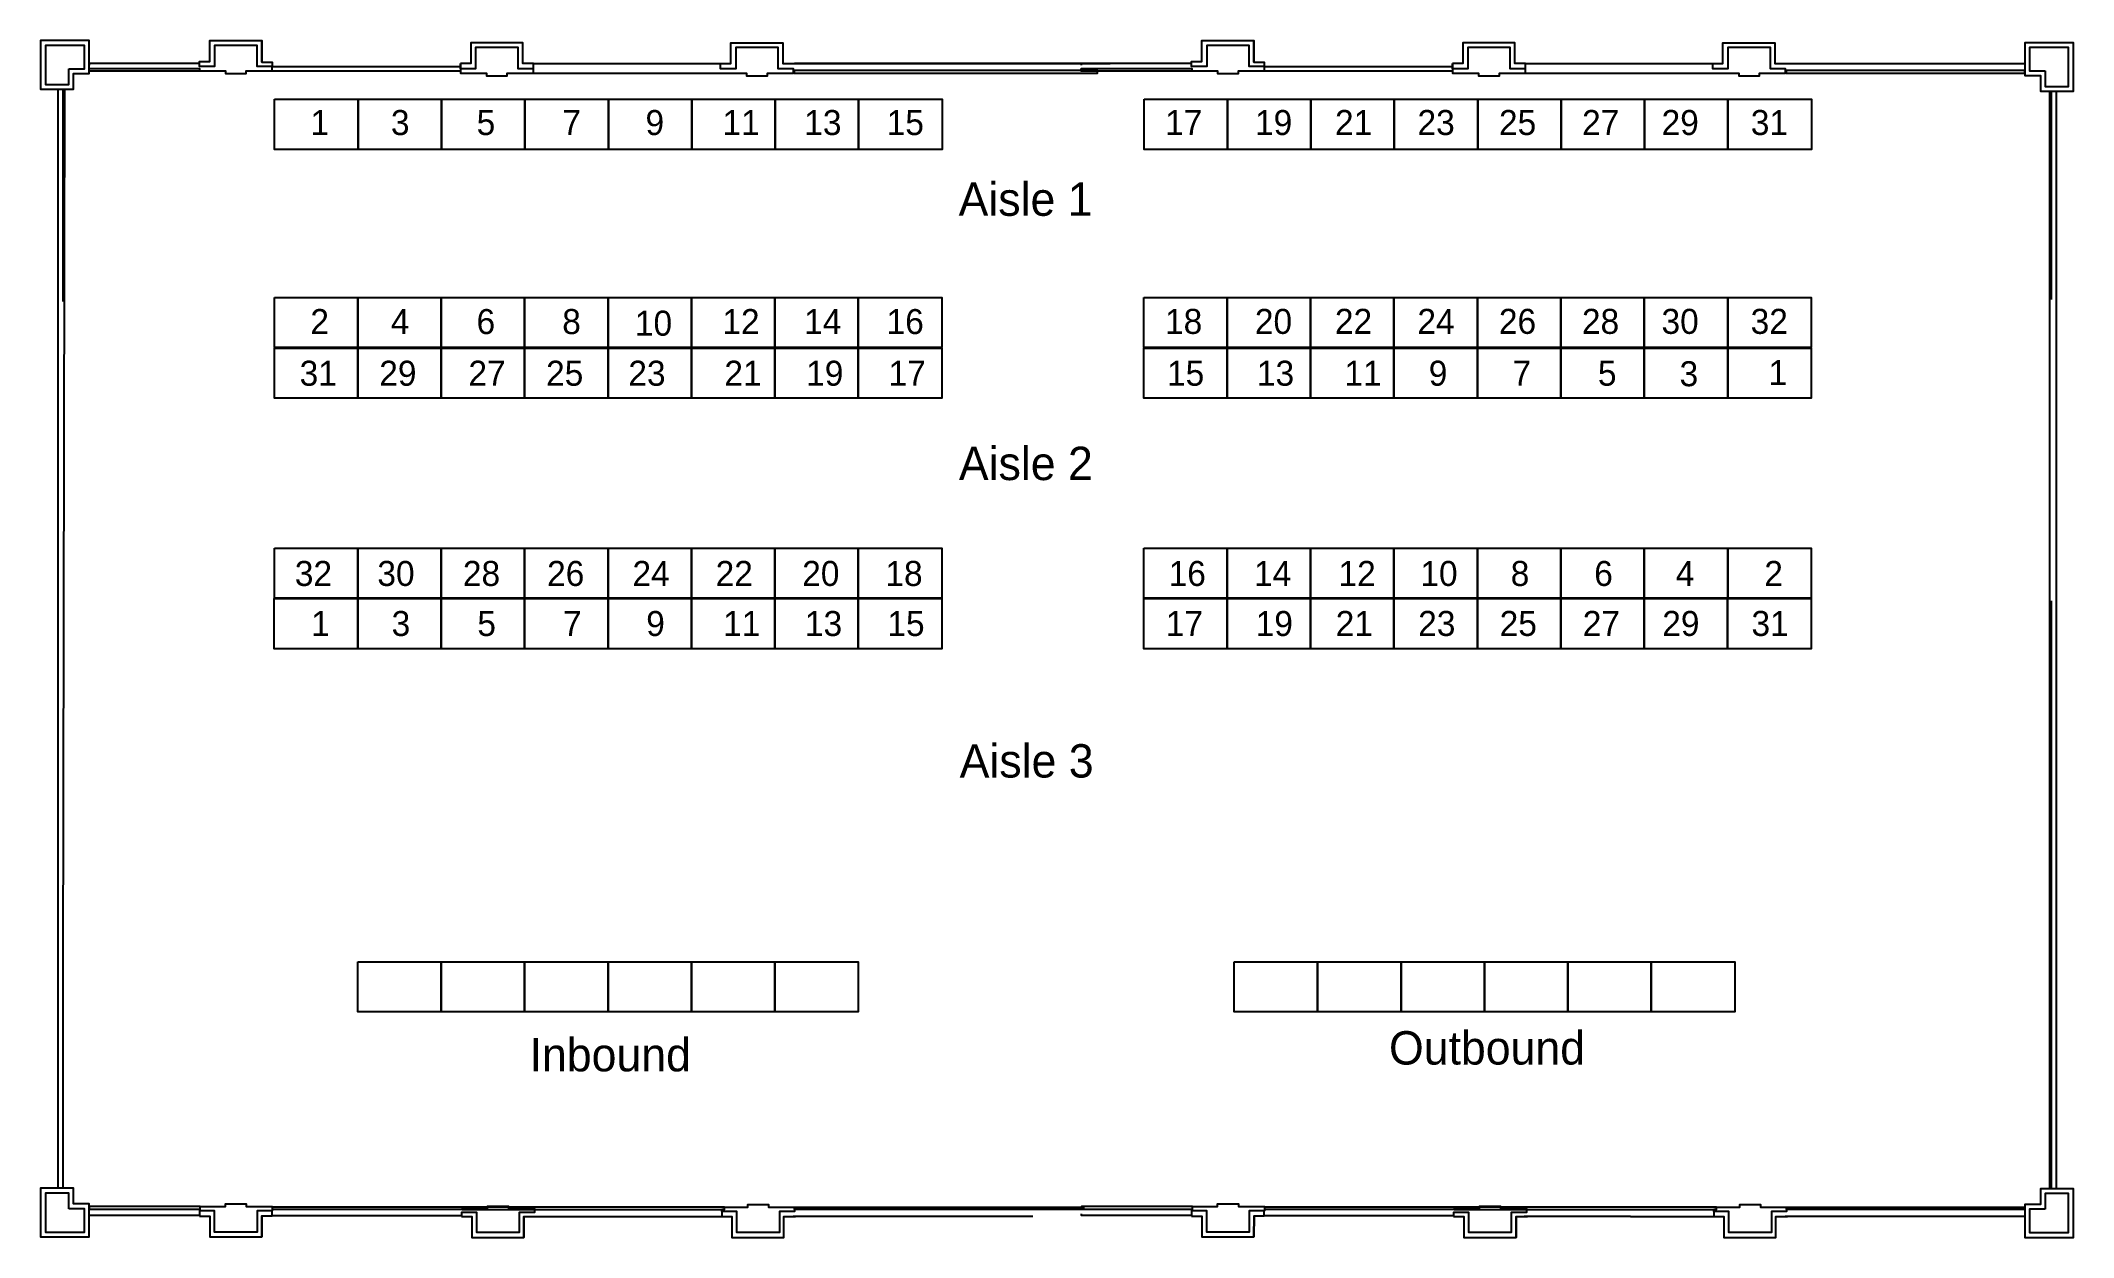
# Model space of a CAD drawing. Header units: metres. Extents: x 0 to 60.9, y 0 to 35.9.
import ezdxf

# ---------------------------------------------------------------- set-up
doc = ezdxf.new("R2010")
doc.units = ezdxf.units.M
doc.header["$MEASUREMENT"] = 0
doc.layers.add('Racks', color=140, linetype='CONTINUOUS', plot=False)
doc.layers.add('Text', color=210, linetype='CONTINUOUS')
doc.layers.add('Wall Layer', color=72, linetype='CONTINUOUS')

msp = doc.modelspace()

# ---------------------------------------------------------------- linework, layer by layer
at = {"layer": 'Racks'}
for points in [[(7.021, 34.092), (9.521, 34.092), (9.521, 32.592), (7.021, 32.592)], [(9.521, 34.092), (12.021, 34.092), (12.021, 32.592), (9.521, 32.592)], [(12.021, 34.092), (14.521, 34.092), (14.521, 32.592), (12.021, 32.592)], [(14.521, 34.092), (17.021, 34.092), (17.021, 32.592), (14.521, 32.592)], [(17.021, 34.092), (19.521, 34.092), (19.521, 32.592), (17.021, 32.592)], [(19.521, 34.092), (22.021, 34.092), (22.021, 32.592), (19.521, 32.592)], [(22.021, 34.092), (24.521, 34.092), (24.521, 32.592), (22.021, 32.592)], [(24.521, 34.092), (27.021, 34.092), (27.021, 32.592), (24.521, 32.592)], [(33.073, 34.092), (35.573, 34.092), (35.573, 32.592), (33.073, 32.592)], [(35.573, 34.092), (38.073, 34.092), (38.073, 32.592), (35.573, 32.592)], [(38.073, 34.092), (40.573, 34.092), (40.573, 32.592), (38.073, 32.592)], [(40.573, 34.092), (43.073, 34.092), (43.073, 32.592), (40.573, 32.592)], [(43.073, 34.092), (45.573, 34.092), (45.573, 32.592), (43.073, 32.592)], [(45.573, 34.092), (48.073, 34.092), (48.073, 32.592), (45.573, 32.592)], [(48.073, 34.092), (50.573, 34.092), (50.573, 32.592), (48.073, 32.592)], [(50.573, 34.092), (53.073, 34.092), (53.073, 32.592), (50.573, 32.592)], [(7.012, 28.147), (9.512, 28.147), (9.512, 26.647), (7.012, 26.647)], [(9.512, 28.147), (12.012, 28.147), (12.012, 26.647), (9.512, 26.647)], [(12.012, 28.147), (14.512, 28.147), (14.512, 26.647), (12.012, 26.647)], [(14.512, 28.147), (17.012, 28.147), (17.012, 26.647), (14.512, 26.647)], [(17.012, 28.147), (19.512, 28.147), (19.512, 26.647), (17.012, 26.647)], [(19.512, 28.147), (22.012, 28.147), (22.012, 26.647), (19.512, 26.647)], [(22.012, 28.147), (24.512, 28.147), (24.512, 26.647), (22.012, 26.647)], [(24.512, 28.147), (27.012, 28.147), (27.012, 26.647), (24.512, 26.647)], [(33.064, 28.153), (35.564, 28.153), (35.564, 26.653), (33.064, 26.653)], [(35.564, 28.153), (38.064, 28.153), (38.064, 26.653), (35.564, 26.653)], [(38.064, 28.153), (40.564, 28.153), (40.564, 26.653), (38.064, 26.653)], [(40.564, 28.153), (43.064, 28.153), (43.064, 26.653), (40.564, 26.653)], [(43.064, 28.153), (45.564, 28.153), (45.564, 26.653), (43.064, 26.653)], [(45.564, 28.153), (48.064, 28.153), (48.064, 26.653), (45.564, 26.653)], [(48.064, 28.153), (50.564, 28.153), (50.564, 26.653), (48.064, 26.653)], [(50.564, 28.153), (53.064, 28.153), (53.064, 26.653), (50.564, 26.653)], [(7.012, 26.635), (9.512, 26.635), (9.512, 25.135), (7.012, 25.135)], [(9.512, 26.635), (12.012, 26.635), (12.012, 25.135), (9.512, 25.135)], [(12.012, 26.635), (14.512, 26.635), (14.512, 25.135), (12.012, 25.135)], [(14.512, 26.635), (17.012, 26.635), (17.012, 25.135), (14.512, 25.135)], [(17.012, 26.635), (19.512, 26.635), (19.512, 25.135), (17.012, 25.135)], [(19.512, 26.635), (22.012, 26.635), (22.012, 25.135), (19.512, 25.135)], [(22.012, 26.635), (24.512, 26.635), (24.512, 25.135), (22.012, 25.135)], [(24.512, 26.635), (27.012, 26.635), (27.012, 25.135), (24.512, 25.135)], [(33.064, 26.635), (35.564, 26.635), (35.564, 25.135), (33.064, 25.135)], [(35.564, 26.635), (38.064, 26.635), (38.064, 25.135), (35.564, 25.135)], [(38.064, 26.635), (40.564, 26.635), (40.564, 25.135), (38.064, 25.135)], [(40.564, 26.635), (43.064, 26.635), (43.064, 25.135), (40.564, 25.135)], [(43.064, 26.635), (45.564, 26.635), (45.564, 25.135), (43.064, 25.135)], [(45.564, 26.635), (48.064, 26.635), (48.064, 25.135), (45.564, 25.135)], [(48.064, 26.635), (50.564, 26.635), (50.564, 25.135), (48.064, 25.135)], [(50.564, 26.635), (53.064, 26.635), (53.064, 25.135), (50.564, 25.135)], [(7.012, 20.633), (9.512, 20.633), (9.512, 19.133), (7.012, 19.133)], [(9.512, 20.633), (12.012, 20.633), (12.012, 19.133), (9.512, 19.133)], [(12.012, 20.633), (14.512, 20.633), (14.512, 19.133), (12.012, 19.133)], [(14.512, 20.633), (17.012, 20.633), (17.012, 19.133), (14.512, 19.133)], [(17.012, 20.633), (19.512, 20.633), (19.512, 19.133), (17.012, 19.133)], [(19.512, 20.633), (22.012, 20.633), (22.012, 19.133), (19.512, 19.133)], [(22.012, 20.633), (24.512, 20.633), (24.512, 19.133), (22.012, 19.133)], [(24.512, 20.633), (27.012, 20.633), (27.012, 19.133), (24.512, 19.133)], [(33.064, 20.633), (35.564, 20.633), (35.564, 19.133), (33.064, 19.133)], [(35.564, 20.633), (38.064, 20.633), (38.064, 19.133), (35.564, 19.133)], [(38.064, 20.633), (40.564, 20.633), (40.564, 19.133), (38.064, 19.133)], [(40.564, 20.633), (43.064, 20.633), (43.064, 19.133), (40.564, 19.133)], [(43.064, 20.633), (45.564, 20.633), (45.564, 19.133), (43.064, 19.133)], [(45.564, 20.633), (48.064, 20.633), (48.064, 19.133), (45.564, 19.133)], [(48.064, 20.633), (50.564, 20.633), (50.564, 19.133), (48.064, 19.133)], [(50.564, 20.633), (53.064, 20.633), (53.064, 19.133), (50.564, 19.133)], [(7.011, 19.119), (9.511, 19.119), (9.511, 17.619), (7.011, 17.619)], [(9.511, 19.119), (12.011, 19.119), (12.011, 17.619), (9.511, 17.619)], [(12.011, 19.119), (14.511, 19.119), (14.511, 17.619), (12.011, 17.619)], [(14.511, 19.119), (17.011, 19.119), (17.011, 17.619), (14.511, 17.619)], [(17.011, 19.119), (19.511, 19.119), (19.511, 17.619), (17.011, 17.619)], [(19.511, 19.119), (22.011, 19.119), (22.011, 17.619), (19.511, 17.619)], [(22.011, 19.119), (24.511, 19.119), (24.511, 17.619), (22.011, 17.619)], [(24.511, 19.119), (27.011, 19.119), (27.011, 17.619), (24.511, 17.619)], [(33.063, 19.119), (35.563, 19.119), (35.563, 17.619), (33.063, 17.619)], [(35.563, 19.119), (38.063, 19.119), (38.063, 17.619), (35.563, 17.619)], [(38.063, 19.119), (40.563, 19.119), (40.563, 17.619), (38.063, 17.619)], [(40.563, 19.119), (43.063, 19.119), (43.063, 17.619), (40.563, 17.619)], [(43.063, 19.119), (45.563, 19.119), (45.563, 17.619), (43.063, 17.619)], [(45.563, 19.119), (48.063, 19.119), (48.063, 17.619), (45.563, 17.619)], [(48.063, 19.119), (50.563, 19.119), (50.563, 17.619), (48.063, 17.619)], [(50.563, 19.119), (53.063, 19.119), (53.063, 17.619), (50.563, 17.619)], [(9.512, 8.228), (12.012, 8.228), (12.012, 6.728), (9.512, 6.728)], [(12.012, 8.228), (14.512, 8.228), (14.512, 6.728), (12.012, 6.728)], [(14.512, 8.228), (17.012, 8.228), (17.012, 6.728), (14.512, 6.728)], [(17.012, 8.228), (19.512, 8.228), (19.512, 6.728), (17.012, 6.728)], [(19.512, 8.228), (22.012, 8.228), (22.012, 6.728), (19.512, 6.728)], [(22.012, 8.228), (24.512, 8.228), (24.512, 6.728), (22.012, 6.728)], [(35.775, 8.228), (38.275, 8.228), (38.275, 6.728), (35.775, 6.728)], [(38.275, 8.228), (40.775, 8.228), (40.775, 6.728), (38.275, 6.728)], [(40.775, 8.228), (43.275, 8.228), (43.275, 6.728), (40.775, 6.728)], [(43.275, 8.228), (45.775, 8.228), (45.775, 6.728), (43.275, 6.728)], [(45.775, 8.228), (48.275, 8.228), (48.275, 6.728), (45.775, 6.728)], [(48.275, 8.228), (50.775, 8.228), (50.775, 6.728), (48.275, 6.728)]]:
    msp.add_lwpolyline(points, close=True, dxfattribs=at)
at = {"layer": 'Wall Layer'}
for p, q in [((6.951, 35.072), (12.59, 35.072)), ((6.951, 34.942), (12.59, 34.942)), ((36.681, 35.072), (42.319, 35.072)), ((36.681, 34.942), (42.319, 34.942)), ((20.417, 0.747), (20.417, 0.799)), ((50.147, 0.747), (50.147, 0.799))]:
    msp.add_line(p, q, dxfattribs=at)
for points in [[(0.632, 34.396), (0.684, 34.396), (0.996, 34.396), (0.996, 34.864), (1.464, 34.864), (1.464, 35.852), (0.008, 35.852), (0.008, 34.396), (0.684, 34.396)], [(0.853, 35.007), (1.321, 35.007), (1.321, 35.709), (0.151, 35.709), (0.151, 34.539), (0.853, 34.539), (0.853, 35.007)], [(4.768, 34.942), (5.08, 34.942), (5.548, 34.942), (5.548, 34.864), (6.172, 34.864), (6.172, 34.942), (6.64, 34.942), (6.951, 34.942), (6.951, 35.072), (6.64, 35.072), (6.497, 35.072), (6.497, 35.709), (5.223, 35.709), (5.223, 35.072), (5.08, 35.072), (4.768, 35.072), (4.768, 35.228), (5.08, 35.228), (5.08, 35.852), (6.64, 35.852), (6.64, 35.208), (6.64, 35.852)], [(12.59, 35.165), (12.59, 34.879), (12.901, 34.879), (13.369, 34.879), (13.369, 34.801), (13.993, 34.801), (13.993, 34.879), (14.461, 34.879), (14.773, 34.879), (14.773, 35.009), (14.773, 35.165), (14.461, 35.165), (14.461, 35.789), (12.901, 35.789), (12.901, 35.165), (12.59, 35.165)], [(14.773, 35.009), (14.461, 35.009), (14.318, 35.009), (14.318, 35.646), (13.044, 35.646), (13.044, 35.009), (12.901, 35.009), (12.59, 35.009), (12.59, 35.165)], [(14.461, 35.165), (14.461, 35.789)], [(14.773, 35.165), (20.38, 35.165), (20.692, 35.165), (20.692, 35.789), (22.251, 35.789), (22.251, 35.165), (32.058, 35.165), (22.595, 35.165)], [(14.773, 34.879), (20.697, 34.879), (21.165, 34.879), (21.165, 34.801), (21.789, 34.801), (21.789, 34.879), (22.257, 34.879), (22.569, 34.879), (22.569, 35.009), (22.257, 35.009), (22.114, 35.009), (22.114, 35.646), (20.84, 35.646), (20.84, 35.009), (20.697, 35.009), (20.386, 35.009), (20.386, 35.165)], [(34.498, 34.942), (34.81, 34.942), (35.278, 34.942), (35.278, 34.864), (35.901, 34.864), (35.901, 34.942), (36.369, 34.942), (36.681, 34.942), (36.681, 35.072), (36.369, 35.072), (36.226, 35.072), (36.226, 35.709), (34.953, 35.709), (34.953, 35.072), (34.81, 35.072), (34.498, 35.072), (34.498, 35.228), (34.81, 35.228), (34.81, 35.852), (36.369, 35.852), (36.369, 35.208), (36.369, 35.852)], [(42.319, 35.165), (42.319, 34.879), (42.631, 34.879), (43.099, 34.879), (43.099, 34.801), (43.723, 34.801), (43.723, 34.879), (44.19, 34.879), (44.502, 34.879), (44.502, 35.009), (44.502, 35.165), (44.19, 35.165), (44.19, 35.789), (42.631, 35.789), (42.631, 35.165), (42.319, 35.165)], [(44.502, 35.009), (44.19, 35.009), (44.047, 35.009), (44.047, 35.646), (42.774, 35.646), (42.774, 35.009), (42.631, 35.009), (42.319, 35.009), (42.319, 35.165)], [(44.19, 35.165), (44.19, 35.789)], [(44.502, 35.165), (50.11, 35.165), (50.421, 35.165), (50.421, 35.789), (51.981, 35.789), (51.981, 35.165), (52.292, 35.165), (52.325, 35.165)], [(44.502, 34.879), (50.427, 34.879), (50.895, 34.879), (50.895, 34.801), (51.519, 34.801), (51.519, 34.879), (51.986, 34.879), (52.298, 34.879), (52.298, 35.009), (51.986, 35.009), (51.844, 35.009), (51.844, 35.646), (50.57, 35.646), (50.57, 35.009), (50.427, 35.009), (50.115, 35.009), (50.115, 35.165)], [(52.253, 35.165), (59.466, 35.165), (59.466, 35.165), (59.466, 35.114), (59.466, 34.802), (59.934, 34.802), (59.934, 34.334), (60.923, 34.334), (60.923, 35.789), (59.466, 35.789), (59.466, 35.114)], [(60.078, 34.945), (60.078, 34.477), (60.78, 34.477), (60.78, 35.646), (59.61, 35.646), (59.61, 34.945), (60.078, 34.945)], [(4.767, 35.165), (1.464, 35.165), (1.464, 35.113)], [(1.464, 35.017), (4.772, 35.017), (4.772, 34.939), (1.464, 34.939), (1.464, 35.017)], [(6.64, 35.208), (6.945, 35.208), (6.945, 35.07)], [(22.589, 34.957), (22.589, 34.879), (31.678, 34.879), (31.678, 34.957), (22.589, 34.957)], [(34.496, 35.165), (31.193, 35.165), (31.193, 35.113)], [(31.193, 35.017), (34.502, 35.017), (34.502, 34.939), (31.193, 34.939), (31.193, 35.017)], [(36.369, 35.208), (36.674, 35.208), (36.674, 35.07)], [(52.318, 34.957), (52.318, 34.879), (59.466, 34.879), (59.466, 34.957), (52.318, 34.957)], [(0.519, 34.396), (0.519, 7.625)], [(0.675, 34.396), (0.675, 28.028)], [(0.72, 34.396), (0.675, 7.881)], [(0.675, 34.271), (0.675, 28.028)], [(60.211, 34.333), (60.211, 7.943)], [(60.257, 34.333), (60.257, 28.09)], [(60.412, 34.333), (60.412, 9.504)], [(60.257, 19.05), (60.257, 1.423)], [(60.412, 9.504), (60.412, 1.423)], [(60.211, 7.943), (60.211, 1.423)], [(0.519, 7.881), (0.519, 1.437)], [(0.675, 7.881), (0.675, 1.437)], [(1.465, 0.605), (1.465, 0.657), (1.465, 0.969), (0.997, 0.969), (0.997, 1.437), (0.008, 1.437), (0.008, -0.018), (1.465, -0.018), (1.465, 0.657)], [(0.854, 0.826), (0.854, 1.294), (0.151, 1.294), (0.151, 0.125), (1.322, 0.125), (1.322, 0.826), (0.854, 0.826)], [(60.299, 1.423), (60.247, 1.423), (59.936, 1.423), (59.936, 0.955), (59.468, 0.955), (59.468, -0.034), (60.923, -0.034), (60.923, 1.423), (60.247, 1.423)], [(60.078, 0.812), (59.611, 0.812), (59.611, 0.109), (60.78, 0.109), (60.78, 1.28), (60.078, 1.28), (60.078, 0.812)], [(1.465, 0.812), (4.792, 0.812), (4.792, 0.89), (1.465, 0.89), (1.465, 0.812)], [(4.768, 0.622), (1.465, 0.622), (1.465, 0.674)], [(4.768, 0.892), (5.08, 0.892), (5.548, 0.892), (5.548, 0.97), (6.172, 0.97), (6.172, 0.892), (6.64, 0.892), (6.951, 0.892), (6.951, 0.762), (6.64, 0.762), (6.497, 0.762), (6.497, 0.125), (5.223, 0.125), (5.223, 0.762), (5.08, 0.762), (4.768, 0.762), (4.768, 0.606)], [(4.768, 0.606), (5.08, 0.606), (5.08, -0.018), (6.64, -0.018), (6.64, 0.612), (6.64, -0.018)], [(6.64, 0.612), (6.945, 0.612), (6.945, 0.762)], [(12.621, 0.612), (6.945, 0.612)], [(12.639, 0.877), (6.951, 0.877)], [(12.639, 0.799), (6.951, 0.799)], [(12.639, 0.831), (12.933, 0.831), (13.401, 0.831), (13.401, 0.904), (14.024, 0.904), (14.024, 0.831), (14.492, 0.831), (14.804, 0.831), (14.804, 0.708), (14.492, 0.708), (14.349, 0.708), (14.349, 0.11), (13.076, 0.11), (13.076, 0.708), (12.933, 0.708), (12.621, 0.708), (12.621, 0.591)], [(12.639, 0.799), (20.497, 0.799), (20.497, 0.877), (12.639, 0.877), (12.639, 0.799)], [(20.417, 0.877), (20.729, 0.877), (21.197, 0.877), (21.197, 0.955), (21.82, 0.955), (21.82, 0.877), (22.288, 0.877), (22.6, 0.877), (22.6, 0.747), (22.288, 0.747), (22.145, 0.747), (22.145, 0.11), (20.872, 0.11), (20.872, 0.747), (20.729, 0.747), (20.417, 0.747), (20.417, 0.591)], [(22.6, 0.799), (22.6, 0.877), (31.263, 0.877), (31.263, 0.799), (22.6, 0.799)], [(31.195, 0.812), (34.522, 0.812), (34.522, 0.89), (31.195, 0.89), (31.195, 0.812)], [(34.498, 0.622), (31.195, 0.622), (31.195, 0.674)], [(34.498, 0.892), (34.81, 0.892), (35.278, 0.892), (35.278, 0.97), (35.901, 0.97), (35.901, 0.892), (36.369, 0.892), (36.681, 0.892), (36.681, 0.762), (36.369, 0.762), (36.226, 0.762), (36.226, 0.125), (34.953, 0.125), (34.953, 0.762), (34.81, 0.762), (34.498, 0.762), (34.498, 0.606)], [(34.498, 0.606), (34.81, 0.606), (34.81, -0.018), (36.369, -0.018), (36.37, 0.612), (36.369, -0.018)], [(36.37, 0.612), (36.674, 0.612), (36.674, 0.762)], [(42.351, 0.612), (36.674, 0.612)], [(42.369, 0.877), (36.681, 0.877)], [(42.369, 0.799), (36.681, 0.799)], [(42.369, 0.831), (42.662, 0.831), (43.13, 0.831), (43.13, 0.904), (43.754, 0.904), (43.754, 0.831), (44.222, 0.831), (44.534, 0.831), (44.534, 0.708), (44.222, 0.708), (44.079, 0.708), (44.079, 0.11), (42.805, 0.11), (42.805, 0.708), (42.662, 0.708), (42.351, 0.708), (42.351, 0.591)], [(42.369, 0.799), (50.227, 0.799), (50.227, 0.877), (42.369, 0.877), (42.369, 0.799)], [(50.147, 0.877), (50.459, 0.877), (50.926, 0.877), (50.926, 0.955), (51.55, 0.955), (51.55, 0.877), (52.018, 0.877), (52.33, 0.877), (52.33, 0.747), (52.018, 0.747), (51.875, 0.747), (51.875, 0.11), (50.601, 0.11), (50.601, 0.747), (50.459, 0.747), (50.147, 0.747), (50.147, 0.591)], [(52.33, 0.799), (52.33, 0.877), (59.468, 0.877), (59.468, 0.799), (52.33, 0.799)], [(12.621, 0.591), (12.621, 0.591), (12.933, 0.591), (12.933, -0.034), (14.492, -0.034), (14.492, 0.591), (14.804, 0.591), (18.084, 0.591)], [(14.492, 0.591), (14.492, -0.034)], [(17.922, 0.591), (20.411, 0.591), (20.723, 0.591), (20.723, -0.034), (22.282, -0.034), (22.282, 0.591), (22.594, 0.591), (22.626, 0.591)], [(29.738, 0.591), (22.555, 0.591)], [(42.351, 0.591), (42.351, 0.591), (42.662, 0.591), (42.662, -0.034), (44.222, -0.034), (44.222, 0.591), (44.534, 0.591), (44.566, 0.591)], [(44.222, 0.591), (44.222, -0.034)], [(47.652, 0.591), (44.469, 0.591)], [(47.652, 0.591), (50.141, 0.591), (50.453, 0.591), (50.453, -0.034), (52.012, -0.034), (52.012, 0.591), (52.324, 0.591), (52.356, 0.591)], [(59.468, 0.591), (52.284, 0.591)]]:
    msp.add_lwpolyline(points, dxfattribs=at)

# ---------------------------------------------------------------- texts
at = {"layer": 'Text'}
for s, height, p in [('1', 0.75, (8.095, 33.021)), ('3', 0.75, (10.505, 33.021)), ('5', 0.75, (13.074, 33.021)), ('7', 0.75, (15.642, 33.021)), ('9', 0.75, (18.135, 33.021)), ('11', 0.75, (20.441, 33.021)), ('13', 0.75, (22.892, 33.021)), ('15', 0.75, (25.362, 33.021)), ('17', 0.75, (33.706, 33.021)), ('19', 0.75, (36.4, 33.021)), ('21', 0.75, (38.797, 33.022)), ('23', 0.75, (41.269, 33.022)), ('25', 0.75, (43.711, 33.022)), ('27', 0.75, (46.201, 33.022)), ('29', 0.75, (48.584, 33.022)), ('31', 0.75, (51.257, 33.022)), ('Aisle 1', 1, (27.517, 30.599)), ('2', 0.75, (8.091, 27.053)), ('4', 0.75, (10.502, 27.053)), ('6', 0.75, (13.071, 27.053)), ('8', 0.75, (15.639, 27.053)), ('10', 0.75, (17.817, 27.005)), ('12', 0.75, (20.438, 27.053)), ('14', 0.75, (22.889, 27.053)), ('16', 0.75, (25.359, 27.053)), ('18', 0.75, (33.703, 27.058)), ('20', 0.75, (36.396, 27.058)), ('22', 0.75, (38.794, 27.059)), ('24', 0.75, (41.266, 27.059)), ('26', 0.75, (43.708, 27.059)), ('28', 0.75, (46.197, 27.059)), ('30', 0.75, (48.581, 27.059)), ('32', 0.75, (51.253, 27.059)), ('31', 0.75, (7.77, 25.504)), ('29', 0.75, (10.156, 25.504)), ('27', 0.75, (12.828, 25.504)), ('25', 0.75, (15.155, 25.504)), ('23', 0.75, (17.62, 25.504)), ('21', 0.75, (20.498, 25.504)), ('19', 0.75, (22.949, 25.504)), ('17', 0.75, (25.419, 25.504)), ('15', 0.75, (33.763, 25.504)), ('13', 0.75, (36.456, 25.504)), ('11', 0.75, (39.08, 25.505)), ('9', 0.75, (41.606, 25.505)), ('7', 0.75, (44.117, 25.505)), ('5', 0.75, (46.675, 25.505)), ('3', 0.75, (49.122, 25.489)), ('1', 0.75, (51.79, 25.521)), ('Aisle 2', 1, (27.525, 22.675)), ('32', 0.75, (7.625, 19.5)), ('30', 0.75, (10.099, 19.5)), ('28', 0.75, (12.662, 19.5)), ('26', 0.75, (15.185, 19.5)), ('24', 0.75, (17.743, 19.5)), ('22', 0.75, (20.236, 19.5)), ('20', 0.75, (22.83, 19.5)), ('18', 0.75, (25.323, 19.5)), ('16', 0.75, (33.811, 19.5)), ('14', 0.75, (36.368, 19.5)), ('12', 0.75, (38.902, 19.5)), ('10', 0.75, (41.355, 19.5)), ('8', 0.75, (44.062, 19.5)), ('6', 0.75, (46.565, 19.5)), ('4', 0.75, (49.009, 19.5)), ('2', 0.75, (51.662, 19.5)), ('1', 0.75, (8.115, 17.999)), ('3', 0.75, (10.526, 17.999)), ('5', 0.75, (13.095, 17.999)), ('7', 0.75, (15.662, 17.999)), ('9', 0.75, (18.156, 17.999)), ('11', 0.75, (20.461, 17.999)), ('13', 0.75, (22.912, 17.999)), ('15', 0.75, (25.383, 17.999)), ('17', 0.75, (33.727, 17.999)), ('19', 0.75, (36.42, 17.999)), ('21', 0.75, (38.818, 18.001)), ('23', 0.75, (41.289, 18.001)), ('25', 0.75, (43.731, 18.001)), ('27', 0.75, (46.221, 18.001)), ('29', 0.75, (48.604, 18.001)), ('31', 0.75, (51.277, 18.001)), ('Aisle 3', 1, (27.549, 13.755)), ('Outbound', 1, (40.415, 5.149)), ('Inbound', 1, (14.661, 4.945))]:
    msp.add_text(s, height=height, dxfattribs=at).set_placement(p)

doc.saveas('drawing.dxf')
